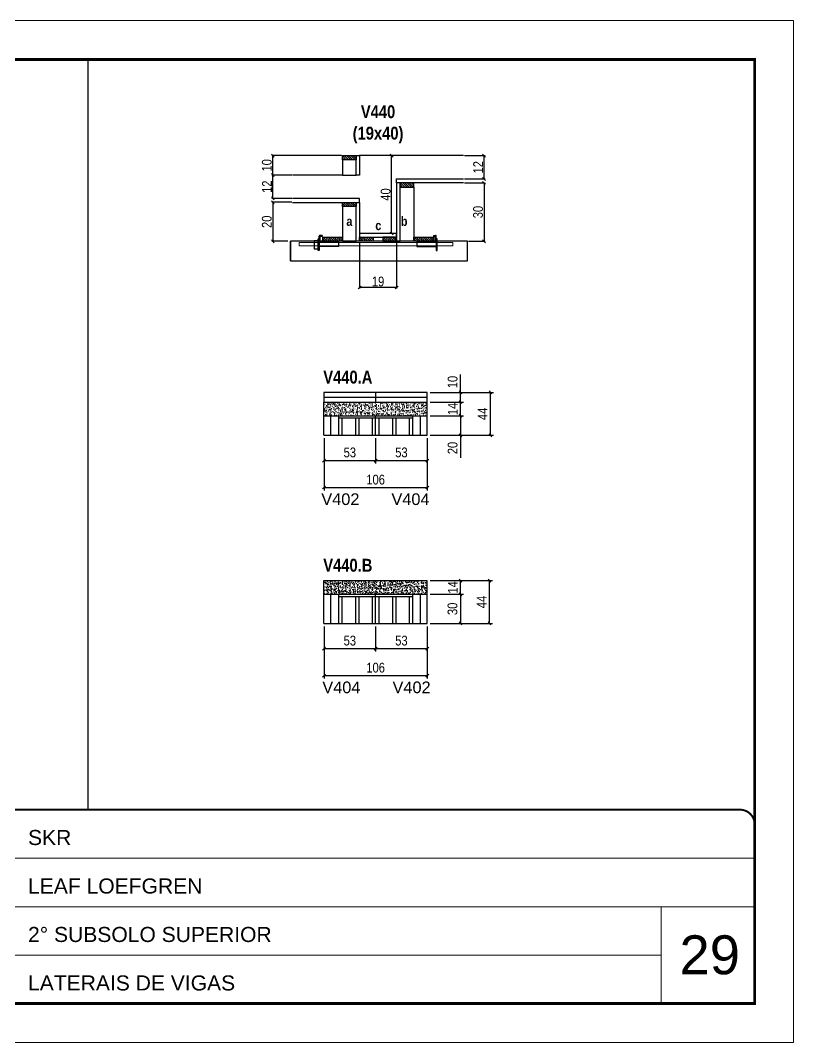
# Model space of a CAD drawing. Extents: x 3309 to 9590, y -2522 to 15424.
# Drawn here: x 4000 to 4794, y 5518 to 6568 of the extents above; entities that cross this region are included whole.
import ezdxf

# ---------------------------------------------------------------- set-up
doc = ezdxf.new("R2010")
doc.units = 0
doc.linetypes.add('CONTINUO', pattern=[0])
doc.linetypes.add('DASHED', pattern=[0.75, 0.5, -0.25])
for name, color, linetype in [('5', 5, 'Continuous'), ('barrote', 251, 'Continuous'), ('COTA', 241, 'Continuous'), ('detalhes', 4, 'Continuous'), ('NOMENCLATURA', 7, 'Continuous'), ('Painéis', 200, 'Continuous'), ('presilha', 1, 'Continuous'), ('SARR_2.2x10', 60, 'Continuous'), ('SARR_2.2x7', 40, 'Continuous'), ('SARR_3.5x7', 81, 'Continuous')]:
    doc.layers.add(name, color=color, linetype=linetype)
for name, color, linetype, lineweight in [('CARIMBO', 255, 'Continuous', 9), ('CONCRETO', 251, 'Continuous', 25), ('Folhas', 255, 'Continuous', 9), ('SARRAFO DE PRESSAO', 251, 'DASHED', 9), ('SCO-___-LAJ', 2, 'Continuous', 0)]:
    doc.layers.add(name, color=color, linetype=linetype, lineweight=lineweight)
doc.styles.add('ARIAL', font='arial.ttf')
doc.styles.add('COTA TECNICA', font='techl___.ttf', dxfattribs={"height": 10})
doc.styles.add('COTA TECNICA 2X', font='techl___.ttf', dxfattribs={"height": 10})
doc.styles.get("Standard").update_dxf_attribs({"font": 'arial.ttf'})
doc.styles.add('TECNICA', font='techb___.ttf', dxfattribs={"height": 10})
doc.dimstyles.new('PAINEL', dxfattribs={"dimtxt": 10, "dimasz": 3, "dimexe": 3, "dimexo": 3, "dimgap": 3, "dimtad": 1, "dimdec": 1, "dimzin": 12, "dimdsep": 46, "dimtxsty": 'COTA TECNICA', "dimblk1": 'OBLIQUE', "dimblk2": 'OBLIQUE', "dimsah": 1, "dimcen": 0.9, "dimclrd": 4, "dimclre": 4, "dimclrt": 240, "dimadec": 1, "dimazin": 3, "dimtfac": 1, "dimtdec": 1, "dimtmove": 0, "dimatfit": 3, "dimfxl": 1, "dimtolj": 1, "dimtzin": 12, "dimarcsym": 0})
doc.dimstyles.new('SECAO', dxfattribs={"dimscale": 0.333333, "dimtxt": 5, "dimasz": 9, "dimexe": 3, "dimexo": 3, "dimgap": 3, "dimtad": 1, "dimdec": 1, "dimlfac": 0.5, "dimzin": 12, "dimdsep": 46, "dimtxsty": 'COTA TECNICA 2X', "dimblk1": 'OBLIQUE', "dimblk2": 'OBLIQUE', "dimsah": 1, "dimcen": 0.9, "dimclrd": 4, "dimclre": 4, "dimclrt": 240, "dimadec": 1, "dimazin": 3, "dimtfac": 1, "dimtdec": 1, "dimtmove": 0, "dimatfit": 3, "dimfxl": 1, "dimtolj": 1, "dimtzin": 12, "dimarcsym": 0})
pattern_1 = [(135, (37584.1139, -117171.2048), (-1.122532015, -1.122532015), [])]

# ---------------------------------------------------------------- blocks, each defined once
blk = doc.blocks.new('9999999999')
at = {"color": 30, "linetype": 'CONTINUO'}
for p, q in [((98564.6, 34379.6), (99584, 34379.6)), ((98564.6, 34329.8), (99488, 34329.8)), ((99584, 34329.8), (99488, 34329.8)), ((99488, 34329.8), (99488, 34230.2)), ((98564.6, 34280), (99488, 34280))]:
    blk.add_line(p, q, dxfattribs=at)
at = {"color": 30, "linetype": 'CONTINUO', "const_width": 2}
blk.add_lwpolyline([(99584, 34230.2), (99584, 34414.4, 0.414214), (99569, 34429.4), (98229, 34429.4, 0.414214), (98214, 34414.4), (98214, 34245.2, 0.414214), (98229, 34230.2), (99584, 34230.2)], format="xyb", dxfattribs=at)
at = {"layer": 'Folhas'}
blk.add_lwpolyline([(98139, 34190.2), (99624, 34190.2), (99624, 35240.2), (98139, 35240.2)], close=True, dxfattribs=at)
at = {"layer": 'Folhas', "color": 30, "const_width": 3}
blk.add_lwpolyline([(98214, 34230.2), (99584, 34230.2), (99584, 35200.2), (98214, 35200.2)], close=True, dxfattribs=at)
at = {"color": 7, "linetype": 'Continuous', "ltscale": 5, "style": 'ARIAL'}
for s, height, p in [('SKR', 15.48, (98837.7, 34393.1)), ('LEAF LOEFGREN', 15.483, (98837.7, 34343.3)), ('2° SUBSOLO SUPERIOR', 15.483, (98837.7, 34293.5)), ('LATERAIS DE VIGAS', 15.483, (98837.7, 34243.7))]:
    blk.add_text(s, height=height, dxfattribs=at).set_placement(p)
blk = doc.blocks.new('_Oblique')
at = {"color": 0, "linetype": 'ByBlock', "lineweight": -2}
blk.add_line((-0.5, -0.5), (0.5, 0.5), dxfattribs=at)
blk = doc.blocks.new('*D1769')
at = {"layer": 'COTA', "color": 4, "lineweight": -2, "transparency": 16777216}
for p, q in [((4348.6, 6340), (4348.6, 6292.5)), ((4386.6, 6340), (4386.6, 6292.5)), ((4386.6, 6293.5), (4348.6, 6293.5))]:
    blk.add_line(p, q, dxfattribs=at)
at = {"layer": 'Defpoints', "color": 0, "transparency": 16777216}
for p in [(4348.6, 6341), (4386.6, 6341), (4348.6, 6293.5)]:
    blk.add_point(p, dxfattribs=at)
at = {"layer": 'COTA', "color": 4, "lineweight": -2, "transparency": 16777216, "xscale": 3, "yscale": 3, "zscale": 3, "rotation": 180}
blk.add_blockref('_Oblique', (4348.6, 6293.5), dxfattribs=at)
at = {"layer": 'COTA', "color": 4, "lineweight": -2, "transparency": 16777216, "xscale": 3, "yscale": 3, "zscale": 3}
blk.add_blockref('_Oblique', (4386.6, 6293.5), dxfattribs=at)
at = {"layer": 'COTA', "color": 240, "transparency": 16777216, "insert": (4367.6, 6299.6), "char_height": 10, "attachment_point": 5, "style": 'COTA TECNICA 2X'}
blk.add_mtext('\\A1;19', dxfattribs=at)
blk = doc.blocks.new('PRESILHA METÁLICA 1')
at = {"layer": 'presilha'}
for p, q in [((7.5, 10.6), (7.5, 19.9)), ((12, 21), (8.6, 21)), ((9, 11.6), (9, 18.9)), ((12, 19.5), (9.6, 19.5)), ((12, 21), (12, 19.5)), ((0, 13), (6, 13)), ((0, 13), (0, 0)), ((6, 0), (0, 0)), ((6, 15.5), (7.5, 15.5)), ((6, -2.5), (6, 15.5)), ((6, 13), (6, 0)), ((7.5, 15.5), (7.5, -2.5)), ((37.5, 4.1), (7.5, 4.1)), ((37.5, 11), (9.6, 11)), ((37.5, 11), (37.5, 4.1)), ((7.5, -2.5), (6, -2.5))]:
    blk.add_line(p, q, dxfattribs=at)
for centre, radius, start, end in [((8.6, 19.9), 1.14, 90, 180), ((9.6, 18.9), 0.57, 90, 180), ((9.6, 11.6), 0.57, 180, 270)]:
    blk.add_arc(centre, radius, start, end, dxfattribs=at)
blk = doc.blocks.new('PRESILHA METÁLICA 2')
at = {"layer": 'presilha'}
for p, q in [((-5.2, 23.5), (-5.2, 22)), ((-5.2, 23.5), (-1.9, 23.5)), ((-5.2, 22), (-2.8, 22)), ((-2.2, 14.1), (-2.2, 21.4)), ((0.8, 18), (-0.8, 18)), ((-0.8, 18), (-0.8, 0)), ((-0.8, 14.6), (-0.8, 22.4)), ((0.8, 0), (0.8, 18)), ((-30.8, 13.5), (-30.8, 6.6)), ((-30.8, 13.5), (-2.8, 13.5)), ((-30.8, 6.6), (-0.8, 6.6)), ((-0.8, 0), (0.8, 0))]:
    blk.add_line(p, q, dxfattribs=at)
for centre, radius, start, end in [((-2.8, 21.4), 0.57, 0, 90), ((-1.9, 22.4), 1.14, 0, 90), ((-2.8, 14.1), 0.57, 270, 0)]:
    blk.add_arc(centre, radius, start, end, dxfattribs=at)
blk = doc.blocks.new('*D1770')
at = {"layer": 'COTA', "color": 4, "lineweight": -2, "transparency": 16777216}
for p, q in [((4278.9, 6381), (4258.5, 6381)), ((4259.5, 6381), (4259.5, 6341)), ((4274.8, 6341), (4258.5, 6341))]:
    blk.add_line(p, q, dxfattribs=at)
at = {"layer": 'Defpoints', "color": 0, "transparency": 16777216}
for p in [(4279.9, 6381), (4259.5, 6341), (4275.8, 6341)]:
    blk.add_point(p, dxfattribs=at)
at = {"layer": 'COTA', "color": 4, "lineweight": -2, "transparency": 16777216, "xscale": 3, "yscale": 3, "zscale": 3}
for p, rotation in [((4259.5, 6381), 90), ((4259.5, 6341), 270)]:
    blk.add_blockref('_Oblique', p, dxfattribs=dict(at, rotation=rotation))
at = {"layer": 'COTA', "color": 240, "transparency": 16777216, "insert": (4253.4, 6361), "char_height": 10, "attachment_point": 5, "rotation": 90, "style": 'COTA TECNICA 2X'}
blk.add_mtext('\\A1;20', dxfattribs=at)
blk = doc.blocks.new('*D1771')
at = {"layer": 'COTA', "color": 4, "lineweight": -2, "transparency": 16777216}
for p, q in [((4456.3, 6401), (4477.5, 6401)), ((4476.5, 6401), (4476.5, 6341)), ((4460.4, 6341), (4477.5, 6341))]:
    blk.add_line(p, q, dxfattribs=at)
at = {"layer": 'Defpoints', "color": 0, "transparency": 16777216}
for p in [(4455.3, 6401), (4459.4, 6341), (4476.5, 6341)]:
    blk.add_point(p, dxfattribs=at)
at = {"layer": 'COTA', "color": 4, "lineweight": -2, "transparency": 16777216, "xscale": 3, "yscale": 3, "zscale": 3}
for p, rotation in [((4476.5, 6401), 90), ((4476.5, 6341), 270)]:
    blk.add_blockref('_Oblique', p, dxfattribs=dict(at, rotation=rotation))
at = {"layer": 'COTA', "color": 240, "transparency": 16777216, "insert": (4470.3, 6371), "char_height": 10, "attachment_point": 5, "rotation": 90, "style": 'COTA TECNICA 2X'}
blk.add_mtext('\\A1;30', dxfattribs=at)
blk = doc.blocks.new('*D1772')
at = {"layer": 'COTA', "color": 4, "lineweight": -2, "transparency": 16777216}
for p, q in [((4385.6, 6429), (4380.5, 6429)), ((4381.5, 6349), (4381.5, 6429)), ((4385.6, 6349), (4380.5, 6349))]:
    blk.add_line(p, q, dxfattribs=at)
at = {"layer": 'Defpoints', "color": 0, "transparency": 16777216}
for p in [(4381.5, 6429), (4386.6, 6429), (4386.6, 6349)]:
    blk.add_point(p, dxfattribs=at)
at = {"layer": 'COTA', "color": 4, "lineweight": -2, "transparency": 16777216, "xscale": 3, "yscale": 3, "zscale": 3}
for p, rotation in [((4381.5, 6429), 90), ((4381.5, 6349), 270)]:
    blk.add_blockref('_Oblique', p, dxfattribs=dict(at, rotation=rotation))
at = {"layer": 'COTA', "color": 240, "transparency": 16777216, "insert": (4375.4, 6389), "char_height": 10, "attachment_point": 5, "rotation": 90, "style": 'COTA TECNICA 2X'}
blk.add_mtext('\\A1;40', dxfattribs=at)
blk = doc.blocks.new('*D1773')
at = {"layer": 'COTA', "color": 4, "lineweight": -2, "transparency": 16777216}
for p, q in [((4456.3, 6429), (4477.5, 6429)), ((4476.5, 6405), (4476.5, 6429)), ((4456.3, 6405), (4477.5, 6405))]:
    blk.add_line(p, q, dxfattribs=at)
at = {"layer": 'Defpoints', "color": 0, "transparency": 16777216}
for p in [(4455.3, 6429), (4476.5, 6429), (4455.3, 6405)]:
    blk.add_point(p, dxfattribs=at)
at = {"layer": 'COTA', "color": 4, "lineweight": -2, "transparency": 16777216, "xscale": 3, "yscale": 3, "zscale": 3}
for p, rotation in [((4476.5, 6429), 90), ((4476.5, 6405), 270)]:
    blk.add_blockref('_Oblique', p, dxfattribs=dict(at, rotation=rotation))
at = {"layer": 'COTA', "color": 240, "transparency": 16777216, "insert": (4470.4, 6417), "char_height": 10, "attachment_point": 5, "rotation": 90, "style": 'COTA TECNICA 2X'}
blk.add_mtext('\\A1;12', dxfattribs=at)
blk = doc.blocks.new('*D1775')
at = {"layer": 'COTA', "color": 4, "lineweight": -2, "transparency": 16777216}
for p, q in [((4278.9, 6409), (4258.5, 6409)), ((4259.5, 6385), (4259.5, 6409)), ((4278.9, 6385), (4258.5, 6385))]:
    blk.add_line(p, q, dxfattribs=at)
at = {"layer": 'Defpoints', "color": 0, "transparency": 16777216}
for p in [(4259.5, 6409), (4279.9, 6409), (4279.9, 6385)]:
    blk.add_point(p, dxfattribs=at)
at = {"layer": 'COTA', "color": 4, "lineweight": -2, "transparency": 16777216, "xscale": 3, "yscale": 3, "zscale": 3}
for p, rotation in [((4259.5, 6409), 90), ((4259.5, 6385), 270)]:
    blk.add_blockref('_Oblique', p, dxfattribs=dict(at, rotation=rotation))
at = {"layer": 'COTA', "color": 240, "transparency": 16777216, "insert": (4253.5, 6397), "char_height": 10, "attachment_point": 5, "rotation": 90, "style": 'COTA TECNICA 2X'}
blk.add_mtext('\\A1;12', dxfattribs=at)
blk = doc.blocks.new('*D1774')
at = {"layer": 'COTA', "color": 4, "lineweight": -2, "transparency": 16777216}
for p, q in [((4330, 6429), (4258.5, 6429)), ((4259.5, 6409), (4259.5, 6429)), ((4278.9, 6409), (4258.5, 6409))]:
    blk.add_line(p, q, dxfattribs=at)
at = {"layer": 'Defpoints', "color": 0, "transparency": 16777216}
for p in [(4259.5, 6429), (4331, 6429), (4279.9, 6409)]:
    blk.add_point(p, dxfattribs=at)
at = {"layer": 'COTA', "color": 4, "lineweight": -2, "transparency": 16777216, "xscale": 3, "yscale": 3, "zscale": 3}
for p, rotation in [((4259.5, 6429), 90), ((4259.5, 6409), 270)]:
    blk.add_blockref('_Oblique', p, dxfattribs=dict(at, rotation=rotation))
at = {"layer": 'COTA', "color": 240, "transparency": 16777216, "insert": (4253.4, 6419), "char_height": 10, "attachment_point": 5, "rotation": 90, "style": 'COTA TECNICA 2X'}
blk.add_mtext('\\A1;10', dxfattribs=at)
blk = doc.blocks.new('*D1776')
at = {"layer": 'COTA', "color": 4, "linetype": 'ByBlock', "lineweight": -2, "transparency": 16777216}
for p, q in [((4312.1, 6138.7), (4312.1, 6112.7)), ((4365.1, 6138.7), (4365.1, 6112.7)), ((4312.1, 6115.7), (4365.1, 6115.7))]:
    blk.add_line(p, q, dxfattribs=at)
at = {"layer": 'Defpoints', "color": 0, "linetype": 'ByBlock', "transparency": 16777216}
for p in [(4312.1, 6141.7), (4365.1, 6141.7), (4365.1, 6115.7)]:
    blk.add_point(p, dxfattribs=at)
at = {"layer": 'COTA', "color": 4, "linetype": 'ByBlock', "lineweight": -2, "transparency": 16777216, "xscale": 3, "yscale": 3, "zscale": 3, "rotation": 180}
blk.add_blockref('_Oblique', (4312.1, 6115.7), dxfattribs=at)
at = {"layer": 'COTA', "color": 4, "linetype": 'ByBlock', "lineweight": -2, "transparency": 16777216, "xscale": 3, "yscale": 3, "zscale": 3}
blk.add_blockref('_Oblique', (4365.1, 6115.7), dxfattribs=at)
at = {"layer": 'COTA', "color": 240, "linetype": 'ByBlock', "transparency": 16777216, "insert": (4338.6, 6124), "char_height": 10, "attachment_point": 5, "style": 'COTA TECNICA'}
blk.add_mtext('\\A1;53', dxfattribs=at)
blk = doc.blocks.new('*D1777')
at = {"layer": 'COTA', "color": 4, "linetype": 'ByBlock', "lineweight": -2, "transparency": 16777216}
for p, q in [((4365.1, 6138.7), (4365.1, 6112.7)), ((4418.1, 6138.7), (4418.1, 6112.7)), ((4365.1, 6115.7), (4418.1, 6115.7))]:
    blk.add_line(p, q, dxfattribs=at)
at = {"layer": 'Defpoints', "color": 0, "linetype": 'ByBlock', "transparency": 16777216}
for p in [(4365.1, 6141.7), (4418.1, 6141.7), (4418.1, 6115.7)]:
    blk.add_point(p, dxfattribs=at)
at = {"layer": 'COTA', "color": 4, "linetype": 'ByBlock', "lineweight": -2, "transparency": 16777216, "xscale": 3, "yscale": 3, "zscale": 3, "rotation": 180}
blk.add_blockref('_Oblique', (4365.1, 6115.7), dxfattribs=at)
at = {"layer": 'COTA', "color": 4, "linetype": 'ByBlock', "lineweight": -2, "transparency": 16777216, "xscale": 3, "yscale": 3, "zscale": 3}
blk.add_blockref('_Oblique', (4418.1, 6115.7), dxfattribs=at)
at = {"layer": 'COTA', "color": 240, "linetype": 'ByBlock', "transparency": 16777216, "insert": (4391.6, 6124), "char_height": 10, "attachment_point": 5, "style": 'COTA TECNICA'}
blk.add_mtext('\\A1;53', dxfattribs=at)
blk = doc.blocks.new('*D1778')
at = {"layer": 'COTA', "color": 4, "linetype": 'ByBlock', "lineweight": -2, "transparency": 16777216}
for p, q in [((4312.1, 6138.7), (4312.1, 6085)), ((4418.1, 6138.7), (4418.1, 6085)), ((4312.1, 6088), (4418.1, 6088))]:
    blk.add_line(p, q, dxfattribs=at)
at = {"layer": 'Defpoints', "color": 0, "linetype": 'ByBlock', "transparency": 16777216}
for p in [(4312.1, 6141.7), (4418.1, 6141.7), (4418.1, 6088)]:
    blk.add_point(p, dxfattribs=at)
at = {"layer": 'COTA', "color": 4, "linetype": 'ByBlock', "lineweight": -2, "transparency": 16777216, "xscale": 3, "yscale": 3, "zscale": 3, "rotation": 180}
blk.add_blockref('_Oblique', (4312.1, 6088), dxfattribs=at)
at = {"layer": 'COTA', "color": 4, "linetype": 'ByBlock', "lineweight": -2, "transparency": 16777216, "xscale": 3, "yscale": 3, "zscale": 3}
blk.add_blockref('_Oblique', (4418.1, 6088), dxfattribs=at)
at = {"layer": 'COTA', "color": 240, "linetype": 'ByBlock', "transparency": 16777216, "insert": (4365.1, 6096.1), "char_height": 10, "attachment_point": 5, "style": 'COTA TECNICA'}
blk.add_mtext('\\A1;106', dxfattribs=at)
blk = doc.blocks.new('*D1779')
at = {"layer": 'COTA', "color": 4, "lineweight": -2, "transparency": 16777216}
for p, q in [((4421.1, 6161.7), (4455.3, 6161.7)), ((4452.3, 6161.7), (4452.3, 6141.7)), ((4421.1, 6141.7), (4455.3, 6141.7)), ((4452.3, 6141.7), (4452.3, 6118.5))]:
    blk.add_line(p, q, dxfattribs=at)
at = {"layer": 'Defpoints', "color": 0, "transparency": 16777216}
for p in [(4418.1, 6161.7), (4418.1, 6141.7), (4452.3, 6141.7)]:
    blk.add_point(p, dxfattribs=at)
at = {"layer": 'COTA', "color": 4, "lineweight": -2, "transparency": 16777216, "xscale": 3, "yscale": 3, "zscale": 3}
for p, rotation in [((4452.3, 6161.7), 90), ((4452.3, 6141.7), 270)]:
    blk.add_blockref('_Oblique', p, dxfattribs=dict(at, rotation=rotation))
at = {"layer": 'COTA', "color": 240, "transparency": 16777216, "insert": (4444.2, 6128.6), "char_height": 10, "attachment_point": 5, "rotation": 90, "style": 'COTA TECNICA'}
blk.add_mtext('\\A1;20', dxfattribs=at)
blk = doc.blocks.new('*D1780')
at = {"layer": 'COTA', "color": 4, "lineweight": -2, "transparency": 16777216}
for p, q in [((4421.1, 6175.7), (4455.3, 6175.7)), ((4452.3, 6161.7), (4452.3, 6175.7)), ((4421.1, 6161.7), (4455.3, 6161.7))]:
    blk.add_line(p, q, dxfattribs=at)
at = {"layer": 'Defpoints', "color": 0, "transparency": 16777216}
for p in [(4418.1, 6175.7), (4452.3, 6175.7), (4418.1, 6161.7)]:
    blk.add_point(p, dxfattribs=at)
at = {"layer": 'COTA', "color": 4, "lineweight": -2, "transparency": 16777216, "xscale": 3, "yscale": 3, "zscale": 3}
for p, rotation in [((4452.3, 6175.7), 90), ((4452.3, 6161.7), 270)]:
    blk.add_blockref('_Oblique', p, dxfattribs=dict(at, rotation=rotation))
at = {"layer": 'COTA', "color": 240, "transparency": 16777216, "insert": (4444.3, 6168.7), "char_height": 10, "attachment_point": 5, "rotation": 90, "style": 'COTA TECNICA'}
blk.add_mtext('\\A1;14', dxfattribs=at)
blk = doc.blocks.new('*D1781')
at = {"layer": 'COTA', "color": 4, "lineweight": -2, "transparency": 16777216}
for p, q in [((4452.3, 6185.7), (4452.3, 6204.1)), ((4421.1, 6185.7), (4455.3, 6185.7)), ((4452.3, 6175.7), (4452.3, 6185.7)), ((4421.1, 6175.7), (4455.3, 6175.7))]:
    blk.add_line(p, q, dxfattribs=at)
at = {"layer": 'Defpoints', "color": 0, "transparency": 16777216}
for p in [(4418.1, 6185.7), (4452.3, 6185.7), (4418.1, 6175.7)]:
    blk.add_point(p, dxfattribs=at)
at = {"layer": 'COTA', "color": 4, "lineweight": -2, "transparency": 16777216, "xscale": 3, "yscale": 3, "zscale": 3}
for p, rotation in [((4452.3, 6185.7), 90), ((4452.3, 6175.7), 270)]:
    blk.add_blockref('_Oblique', p, dxfattribs=dict(at, rotation=rotation))
at = {"layer": 'COTA', "color": 240, "transparency": 16777216, "insert": (4444.2, 6196.4), "char_height": 10, "attachment_point": 5, "rotation": 90, "style": 'COTA TECNICA'}
blk.add_mtext('\\A1;10', dxfattribs=at)
blk = doc.blocks.new('*D1782')
at = {"layer": 'COTA', "color": 4, "lineweight": -2, "transparency": 16777216}
for p, q in [((4421.1, 6185.7), (4486.1, 6185.7)), ((4483.1, 6141.7), (4483.1, 6185.7)), ((4421.1, 6141.7), (4486.1, 6141.7))]:
    blk.add_line(p, q, dxfattribs=at)
at = {"layer": 'Defpoints', "color": 0, "transparency": 16777216}
for p in [(4418.1, 6185.7), (4483.1, 6185.7), (4418.1, 6141.7)]:
    blk.add_point(p, dxfattribs=at)
at = {"layer": 'COTA', "color": 4, "lineweight": -2, "transparency": 16777216, "xscale": 3, "yscale": 3, "zscale": 3}
for p, rotation in [((4483.1, 6185.7), 90), ((4483.1, 6141.7), 270)]:
    blk.add_blockref('_Oblique', p, dxfattribs=dict(at, rotation=rotation))
at = {"layer": 'COTA', "color": 240, "transparency": 16777216, "insert": (4475, 6163.7), "char_height": 10, "attachment_point": 5, "rotation": 90, "style": 'COTA TECNICA'}
blk.add_mtext('\\A1;44', dxfattribs=at)
blk = doc.blocks.new('*D1783')
at = {"layer": 'COTA', "color": 4, "linetype": 'ByBlock', "lineweight": -2, "transparency": 16777216}
for p, q in [((4312.1, 5945.4), (4312.1, 5919.5)), ((4365.1, 5945.4), (4365.1, 5919.5)), ((4312.1, 5922.5), (4365.1, 5922.5))]:
    blk.add_line(p, q, dxfattribs=at)
at = {"layer": 'Defpoints', "color": 0, "linetype": 'ByBlock', "transparency": 16777216}
for p in [(4312.1, 5948.4), (4365.1, 5948.4), (4365.1, 5922.5)]:
    blk.add_point(p, dxfattribs=at)
at = {"layer": 'COTA', "color": 4, "linetype": 'ByBlock', "lineweight": -2, "transparency": 16777216, "xscale": 3, "yscale": 3, "zscale": 3, "rotation": 180}
blk.add_blockref('_Oblique', (4312.1, 5922.5), dxfattribs=at)
at = {"layer": 'COTA', "color": 4, "linetype": 'ByBlock', "lineweight": -2, "transparency": 16777216, "xscale": 3, "yscale": 3, "zscale": 3}
blk.add_blockref('_Oblique', (4365.1, 5922.5), dxfattribs=at)
at = {"layer": 'COTA', "color": 240, "linetype": 'ByBlock', "transparency": 16777216, "insert": (4338.6, 5930.7), "char_height": 10, "attachment_point": 5, "style": 'COTA TECNICA'}
blk.add_mtext('\\A1;53', dxfattribs=at)
blk = doc.blocks.new('*D1784')
at = {"layer": 'COTA', "color": 4, "linetype": 'ByBlock', "lineweight": -2, "transparency": 16777216}
for p, q in [((4365.1, 5945.4), (4365.1, 5919.5)), ((4418.1, 5945.4), (4418.1, 5919.5)), ((4365.1, 5922.5), (4418.1, 5922.5))]:
    blk.add_line(p, q, dxfattribs=at)
at = {"layer": 'Defpoints', "color": 0, "linetype": 'ByBlock', "transparency": 16777216}
for p in [(4365.1, 5948.4), (4418.1, 5948.4), (4418.1, 5922.5)]:
    blk.add_point(p, dxfattribs=at)
at = {"layer": 'COTA', "color": 4, "linetype": 'ByBlock', "lineweight": -2, "transparency": 16777216, "xscale": 3, "yscale": 3, "zscale": 3, "rotation": 180}
blk.add_blockref('_Oblique', (4365.1, 5922.5), dxfattribs=at)
at = {"layer": 'COTA', "color": 4, "linetype": 'ByBlock', "lineweight": -2, "transparency": 16777216, "xscale": 3, "yscale": 3, "zscale": 3}
blk.add_blockref('_Oblique', (4418.1, 5922.5), dxfattribs=at)
at = {"layer": 'COTA', "color": 240, "linetype": 'ByBlock', "transparency": 16777216, "insert": (4391.6, 5930.7), "char_height": 10, "attachment_point": 5, "style": 'COTA TECNICA'}
blk.add_mtext('\\A1;53', dxfattribs=at)
blk = doc.blocks.new('*D1787')
at = {"layer": 'COTA', "color": 4, "linetype": 'ByBlock', "lineweight": -2, "transparency": 16777216}
for p, q in [((4312.1, 5945.4), (4312.1, 5891.8)), ((4418.1, 5945.4), (4418.1, 5891.8)), ((4312.1, 5894.8), (4418.1, 5894.8))]:
    blk.add_line(p, q, dxfattribs=at)
at = {"layer": 'Defpoints', "color": 0, "linetype": 'ByBlock', "transparency": 16777216}
for p in [(4312.1, 5948.4), (4418.1, 5948.4), (4418.1, 5894.8)]:
    blk.add_point(p, dxfattribs=at)
at = {"layer": 'COTA', "color": 4, "linetype": 'ByBlock', "lineweight": -2, "transparency": 16777216, "xscale": 3, "yscale": 3, "zscale": 3, "rotation": 180}
blk.add_blockref('_Oblique', (4312.1, 5894.8), dxfattribs=at)
at = {"layer": 'COTA', "color": 4, "linetype": 'ByBlock', "lineweight": -2, "transparency": 16777216, "xscale": 3, "yscale": 3, "zscale": 3}
blk.add_blockref('_Oblique', (4418.1, 5894.8), dxfattribs=at)
at = {"layer": 'COTA', "color": 240, "linetype": 'ByBlock', "transparency": 16777216, "insert": (4365.1, 5902.9), "char_height": 10, "attachment_point": 5, "style": 'COTA TECNICA'}
blk.add_mtext('\\A1;106', dxfattribs=at)
blk = doc.blocks.new('*D1785')
at = {"layer": 'COTA', "color": 4, "lineweight": -2, "transparency": 16777216}
for p, q in [((4421.1, 5978.4), (4455.3, 5978.4)), ((4452.3, 5978.4), (4452.3, 5948.4)), ((4421.1, 5948.4), (4455.3, 5948.4))]:
    blk.add_line(p, q, dxfattribs=at)
at = {"layer": 'Defpoints', "color": 0, "transparency": 16777216}
for p in [(4418.1, 5978.4), (4418.1, 5948.4), (4452.3, 5948.4)]:
    blk.add_point(p, dxfattribs=at)
at = {"layer": 'COTA', "color": 4, "lineweight": -2, "transparency": 16777216, "xscale": 3, "yscale": 3, "zscale": 3}
for p, rotation in [((4452.3, 5978.4), 90), ((4452.3, 5948.4), 270)]:
    blk.add_blockref('_Oblique', p, dxfattribs=dict(at, rotation=rotation))
at = {"layer": 'COTA', "color": 240, "transparency": 16777216, "insert": (4444.1, 5963.4), "char_height": 10, "attachment_point": 5, "rotation": 90, "style": 'COTA TECNICA'}
blk.add_mtext('\\A1;30', dxfattribs=at)
blk = doc.blocks.new('*D1786')
at = {"layer": 'COTA', "color": 4, "lineweight": -2, "transparency": 16777216}
for p, q in [((4421.1, 5992.4), (4455.3, 5992.4)), ((4452.3, 5978.4), (4452.3, 5992.4)), ((4421.1, 5978.4), (4455.3, 5978.4))]:
    blk.add_line(p, q, dxfattribs=at)
at = {"layer": 'Defpoints', "color": 0, "transparency": 16777216}
for p in [(4418.1, 5992.4), (4452.3, 5992.4), (4418.1, 5978.4)]:
    blk.add_point(p, dxfattribs=at)
at = {"layer": 'COTA', "color": 4, "lineweight": -2, "transparency": 16777216, "xscale": 3, "yscale": 3, "zscale": 3}
for p, rotation in [((4452.3, 5992.4), 90), ((4452.3, 5978.4), 270)]:
    blk.add_blockref('_Oblique', p, dxfattribs=dict(at, rotation=rotation))
at = {"layer": 'COTA', "color": 240, "transparency": 16777216, "insert": (4444.3, 5985.4), "char_height": 10, "attachment_point": 5, "rotation": 90, "style": 'COTA TECNICA'}
blk.add_mtext('\\A1;14', dxfattribs=at)
blk = doc.blocks.new('*D1788')
at = {"layer": 'COTA', "color": 4, "lineweight": -2, "transparency": 16777216}
for p, q in [((4421.1, 5992.4), (4485.1, 5992.4)), ((4482.1, 5948.4), (4482.1, 5992.4)), ((4421.1, 5948.4), (4485.1, 5948.4))]:
    blk.add_line(p, q, dxfattribs=at)
at = {"layer": 'Defpoints', "color": 0, "transparency": 16777216}
for p in [(4418.1, 5992.4), (4482.1, 5992.4), (4418.1, 5948.4)]:
    blk.add_point(p, dxfattribs=at)
at = {"layer": 'COTA', "color": 4, "lineweight": -2, "transparency": 16777216, "xscale": 3, "yscale": 3, "zscale": 3}
for p, rotation in [((4482.1, 5992.4), 90), ((4482.1, 5948.4), 270)]:
    blk.add_blockref('_Oblique', p, dxfattribs=dict(at, rotation=rotation))
at = {"layer": 'COTA', "color": 240, "transparency": 16777216, "insert": (4474, 5970.4), "char_height": 10, "attachment_point": 5, "rotation": 90, "style": 'COTA TECNICA'}
blk.add_mtext('\\A1;44', dxfattribs=at)

msp = doc.modelspace()

# ---------------------------------------------------------------- hatches: boundary and pattern name
at = {"layer": 'COTA'}
h = msp.add_hatch(dxfattribs=at)
h.set_pattern_fill('AR-CONC', color=256, scale=0.03)
h.set_pattern_definition([(50, (51.4734, 0), (5.46554, -0.4781726), [0.5715, -6.2865]), (355, (51.4734, 0), (-1.0573026, 5.7317054), [0.4572, -5.0292175]), (100.451445, (51.929, -0.04), (4.4082374, 5.2535326), [0.4857003, -5.3427073]), (46.1842, (51.4734, 1.524), (8.132371, -1.26127), [0.85725, -9.42975]), (96.63556, (52.151, 1.419), (7.122124, 7.422784), [0.728551, -8.014068]), (351.18415, (51.4734, 1.524), (7.122124, 7.422784), [0.685799, -7.543792]), (21, (52.2354, 1.143), (4.5484317, -3.067956), [0.5715, -6.2865]), (326, (52.2354, 1.143), (1.854061, 5.525639), [0.4572, -5.0292]), (71.451445, (52.6145, 0.8873), (6.4024926, 2.457683), [0.4857003, -5.342698]), (37.5, (51.4734, 0), (0.0926581, 2.53665117), [0, -4.96824, 0, -5.1054, 0, -5.04825]), (7.5, (51.4734, 0), (2.0045899, 3.0054172), [0, -2.91084, 0, -4.85394, 0, -1.92405]), (327.5, (49.7742, 0), (4.06771786, -0.1718623), [0, -1.905, 0, -5.9436, 0, -7.8867]), (317.5, (49.0122, 0), (4.4438754, 0.7627947), [0, -2.4765, 0, -3.94716, 0, -5.6007])])
h.paths.add_polyline_path([(4418.05, 6161.66), (4418.05, 6175.66), (4312.05, 6175.66), (4312.05, 6161.66)])
h = msp.add_hatch(dxfattribs=at)
h.set_pattern_fill('AR-CONC', color=256, scale=0.03)
h.paths.add_polyline_path([(4418.05, 5992.38), (4312.05, 5992.38), (4312.05, 5978.38), (4418.05, 5978.38)])
at = {"layer": 'SARR_2.2x10'}
h = msp.add_hatch(dxfattribs=at)
h.set_pattern_fill('ANSI31', color=256, scale=0.5, angle=90)
h.set_pattern_definition([(135, (37504.5139, -117171.2048), (-1.122532015, -1.122532015), [])])
h.paths.add_polyline_path([(4310.98, 6345.36), (4310.98, 6340.96), (4330.98, 6340.96), (4330.98, 6345.36)])
h = msp.add_hatch(dxfattribs=at)
h.set_pattern_fill('ANSI31', color=256, scale=0.5, angle=90)
h.set_pattern_definition([(135, (37597.7139, -117171.2048), (-1.122532015, -1.122532015), [])])
h.paths.add_polyline_path([(4404.18, 6345.36), (4404.18, 6340.96), (4424.18, 6340.96), (4424.18, 6345.36)])
at = {"layer": 'SARR_2.2x7'}
h = msp.add_hatch(dxfattribs=at)
h.set_pattern_fill('ANSI31', color=256, scale=0.5, angle=90)
h.set_pattern_definition([(135, (37445.1752, -117087.6048), (-1.122532015, -1.122532015), [])])
h.paths.add_polyline_path([(4344.98, 6428.96), (4344.98, 6424.56), (4330.98, 6424.56), (4330.98, 6428.96)])
h = msp.add_hatch(dxfattribs=at)
h.set_pattern_fill('ANSI31', color=256, scale=0.5, angle=90)
h.set_pattern_definition([(135, (37498.5139, -117115.6048), (-1.122532015, -1.122532015), [])])
h.paths.add_polyline_path([(4390.18, 6400.96), (4390.18, 6396.56), (4404.18, 6396.56), (4404.18, 6400.96)])
h = msp.add_hatch(dxfattribs=at)
h.set_pattern_fill('ANSI31', color=256, scale=0.5, angle=90)
h.set_pattern_definition([(135, (37518.5139, -117135.6048), (-1.122532015, -1.122532015), [])])
h.paths.add_polyline_path([(4344.98, 6380.96), (4344.98, 6376.56), (4330.98, 6376.56), (4330.98, 6380.96)])
h = msp.add_hatch(dxfattribs=at)
h.set_pattern_fill('ANSI31', color=256, scale=0.5, angle=90)
h.set_pattern_definition(pattern_1)
h.paths.add_polyline_path([(4362.58, 6340.96), (4362.58, 6345.36), (4348.58, 6345.36), (4348.58, 6340.96)])
h = msp.add_hatch(dxfattribs=at)
h.set_pattern_fill('ANSI31', color=256, scale=0.5, angle=90)
h.set_pattern_definition(pattern_1)
h.paths.add_polyline_path([(4372.58, 6345.36), (4372.58, 6340.96), (4386.58, 6340.96), (4386.58, 6345.36)])

# ---------------------------------------------------------------- linework, layer by layer
at = {"layer": 'barrote'}
msp.add_lwpolyline([(4277.52, 6320.96), (4459.44, 6320.96), (4459.44, 6340.96), (4277.52, 6340.96)], close=True, dxfattribs=at)
at = {"layer": 'CONCRETO', "linetype": 'Continuous'}
for p, q in [((4455.27, 6428.96), (4348.58, 6428.96)), ((4330.98, 6408.96), (4279.88, 6408.96))]:
    msp.add_line(p, q, dxfattribs=at)
at = {"layer": 'COTA'}
for p, q in [((4069.37, 6527.83), (4069.37, 5757.08)), ((4312.05, 6161.66), (4312.05, 6175.66)), ((4418.05, 6161.66), (4418.05, 6175.66)), ((4312.05, 5978.38), (4312.05, 5992.38)), ((4312.05, 5992.38), (4418.05, 5992.38)), ((4418.05, 5978.38), (4418.05, 5992.38))]:
    msp.add_line(p, q, dxfattribs=at)
at = {"layer": 'detalhes', "color": 250}
msp.add_line((4277.52, 6320.96), (4277.52, 6340.96), dxfattribs=at)
at = {"layer": 'Painéis', "linetype": 'ByBlock'}
for p, q in [((4365.3, 6175.66), (4365.3, 6185.66)), ((4312.05, 6161.66), (4418.05, 6161.66)), ((4312.05, 6141.66), (4312.05, 6161.66)), ((4365.05, 6141.66), (4365.05, 6161.66)), ((4418.05, 6141.66), (4418.05, 6161.66)), ((4312.05, 6141.66), (4418.05, 6141.66)), ((4312.05, 5978.38), (4418.05, 5978.38)), ((4312.05, 5948.38), (4312.05, 5978.38)), ((4365.05, 5948.38), (4365.05, 5978.38)), ((4418.05, 5948.38), (4418.05, 5978.38)), ((4312.05, 5948.38), (4418.05, 5948.38))]:
    msp.add_line(p, q, dxfattribs=at)
at = {"layer": 'Painéis', "linetype": 'Continuous', "elevation": 0}
msp.add_lwpolyline([(4344.98, 6408.96), (4344.98, 6428.96), (4348.58, 6428.96), (4348.58, 6408.96)], close=True, dxfattribs=at)
for points in [[(4455.27, 6400.96), (4386.58, 6400.96), (4386.58, 6404.96), (4455.27, 6404.96)], [(4279.88, 6380.96), (4348.58, 6380.96), (4348.58, 6384.96), (4279.88, 6384.96)]]:
    msp.add_lwpolyline(points, dxfattribs=at)
at = {"layer": 'Painéis', "linetype": 'Continuous'}
for points in [[(4390.18, 6340.96), (4390.18, 6400.96), (4386.58, 6400.96), (4386.58, 6340.96)], [(4344.98, 6340.96), (4344.98, 6380.96), (4348.58, 6380.96), (4348.58, 6340.96)], [(4386.58, 6348.96), (4348.58, 6348.96), (4348.58, 6345.36), (4386.58, 6345.36)]]:
    msp.add_lwpolyline(points, close=True, dxfattribs=at)
at = {"layer": 'Painéis', "linetype": 'ByBlock'}
msp.add_lwpolyline([(4312.05, 6175.66), (4418.05, 6175.66), (4418.05, 6185.66), (4312.05, 6185.66)], close=True, dxfattribs=at)
at = {"layer": 'SARR_2.2x10'}
for p, q in [((4365.3, 6180.66), (4312.05, 6180.66)), ((4418.05, 6180.66), (4365.3, 6180.66))]:
    msp.add_line(p, q, dxfattribs=at)
for points in [[(4310.98, 6345.36), (4330.98, 6345.36), (4330.98, 6340.96), (4310.98, 6340.96)], [(4404.18, 6345.36), (4424.18, 6345.36), (4424.18, 6340.96), (4404.18, 6340.96)]]:
    msp.add_lwpolyline(points, close=True, dxfattribs=at)
at = {"layer": 'SARR_2.2x7', "linetype": 'Continuous'}
for p, q in [((4319.05, 6141.66), (4319.05, 6161.66)), ((4327.05, 6159.46), (4365.05, 6159.46)), ((4365.05, 6159.46), (4403.05, 6159.46)), ((4411.05, 6141.66), (4411.05, 6161.66)), ((4319.05, 5948.38), (4319.05, 5978.38)), ((4327.05, 5976.18), (4365.05, 5976.18)), ((4365.05, 5976.18), (4403.05, 5976.18)), ((4411.05, 5948.38), (4411.05, 5978.38))]:
    msp.add_line(p, q, dxfattribs=at)
at = {"layer": 'SARR_2.2x7', "elevation": 0}
for points in [[(4330.98, 6428.96), (4344.98, 6428.96), (4344.98, 6424.56), (4330.98, 6424.56)], [(4404.18, 6400.96), (4390.18, 6400.96), (4390.18, 6396.56), (4404.18, 6396.56)], [(4330.98, 6380.96), (4344.98, 6380.96), (4344.98, 6376.56), (4330.98, 6376.56)]]:
    msp.add_lwpolyline(points, close=True, dxfattribs=at)
at = {"layer": 'SARR_2.2x7'}
for points in [[(4348.58, 6345.36), (4362.58, 6345.36), (4362.58, 6340.96), (4348.58, 6340.96)], [(4386.58, 6345.36), (4372.58, 6345.36), (4372.58, 6340.96), (4386.58, 6340.96)]]:
    msp.add_lwpolyline(points, close=True, dxfattribs=at)
at = {"layer": 'SARR_3.5x7'}
for p, q in [((4327.05, 6161.66), (4327.05, 6141.66)), ((4330.55, 6159.46), (4330.55, 6141.66)), ((4344.41, 6159.46), (4344.41, 6141.66)), ((4347.91, 6159.46), (4347.91, 6141.66)), ((4361.55, 6159.46), (4361.55, 6141.66)), ((4368.55, 6159.46), (4368.55, 6141.66)), ((4382.41, 6159.46), (4382.41, 6141.66)), ((4385.91, 6159.46), (4385.91, 6141.66)), ((4399.55, 6159.46), (4399.55, 6141.66)), ((4403.05, 6161.66), (4403.05, 6141.66)), ((4327.05, 5978.38), (4327.05, 5948.38)), ((4330.55, 5976.18), (4330.55, 5948.38)), ((4344.41, 5976.18), (4344.41, 5948.38)), ((4347.91, 5976.18), (4347.91, 5948.38)), ((4361.55, 5976.18), (4361.55, 5948.38)), ((4368.55, 5976.18), (4368.55, 5948.38)), ((4382.41, 5976.18), (4382.41, 5948.38)), ((4385.91, 5976.18), (4385.91, 5948.38)), ((4399.55, 5976.18), (4399.55, 5948.38)), ((4403.05, 5978.38), (4403.05, 5948.38))]:
    msp.add_line(p, q, dxfattribs=at)
at = {"layer": 'SARR_3.5x7', "elevation": 0}
msp.add_lwpolyline([(4344.98, 6424.56), (4330.98, 6424.56), (4330.98, 6408.96), (4344.98, 6408.96)], close=True, dxfattribs=at)
at = {"layer": 'SARR_3.5x7'}
for points in [[(4390.18, 6396.56), (4404.18, 6396.56), (4404.18, 6340.96), (4390.18, 6340.96)], [(4344.98, 6376.56), (4330.98, 6376.56), (4330.98, 6340.96), (4344.98, 6340.96)]]:
    msp.add_lwpolyline(points, close=True, dxfattribs=at)
at = {"layer": 'SCO-___-LAJ', "color": 1}
msp.add_lwpolyline([(4286.52, 6339.63), (4444.36, 6339.63), (4444.36, 6336.43), (4286.52, 6336.43)], close=True, dxfattribs=at)

# ---------------------------------------------------------------- block references
at = {"layer": 'presilha', "xscale": 0.6666666666666666, "yscale": 0.6666666666666666, "zscale": 0.6666666666666666}
for name, p in [('PRESILHA METÁLICA 1', (4302.11, 6333)), ('PRESILHA METÁLICA 2', (4427.85, 6331.33))]:
    msp.add_blockref(name, p, dxfattribs=at)
at = {"layer": 'SARRAFO DE PRESSAO', "color": 6, "linetype": 'ByBlock'}
msp.add_blockref('9999999999', (-94829.61, -28672.37), dxfattribs=at)

# ---------------------------------------------------------------- texts
at = {"layer": '5', "linetype": 'Continuous'}
for s, rotation, p in [('V402', 359.99996, (4309.3, 6070.03)), ('V404', 359.99996, (4381.34, 6070.03)), ('V404', 0.00004, (4310.35, 5876.74)), ('V402', 0.00004, (4382.46, 5876.74))]:
    msp.add_text(s, height=12, rotation=rotation, dxfattribs=at).set_placement(p)
at = {"layer": 'CARIMBO', "style": 'ARIAL'}
msp.add_text('29', height=40, dxfattribs=at).set_placement((4677.23, 5587.98))
at = {"layer": 'detalhes', "style": 'TECNICA'}
for s, p in [('a', (4335.1, 6356.76)), ('b', (4391.07, 6356.75)), ('c', (4364.81, 6352.44))]:
    msp.add_text(s, height=9.6, dxfattribs=at).set_placement(p)
at = {"layer": 'NOMENCLATURA', "style": 'TECNICA'}
for s, p in [('V440.A', (4311.33, 6194.85)), ('V440.B', (4311.33, 6001.56))]:
    msp.add_text(s, height=13.2, dxfattribs=at).set_placement(p)
at = {"layer": 'NOMENCLATURA', "insert": (4367.58, 6480.66), "char_height": 13.2, "attachment_point": 2, "style": 'TECNICA'}
msp.add_mtext_dynamic_manual_height_columns('V440\\P(19x40)', width=300.2766, gutter_width=1, heights=[0], dxfattribs=at)

# ---------------------------------------------------------------- dimensions: what is measured, and where the dimension line sits
at = {"layer": 'COTA'}
for base, p1, p2, dimstyle, picture, middle in [((4259.53, 6428.96), (4279.88, 6408.96), (4330.98, 6428.96), 'SECAO', '*D1774', (4253.43, 6418.96)), ((4381.5, 6428.96), (4386.58, 6348.96), (4386.58, 6428.96), 'SECAO', '*D1772', (4375.4, 6388.96)), ((4476.49, 6428.96), (4455.27, 6404.96), (4455.27, 6428.96), 'SECAO', '*D1773', (4470.43, 6416.96)), ((4259.53, 6408.96), (4279.88, 6384.96), (4279.88, 6408.96), 'SECAO', '*D1775', (4253.47, 6396.96)), ((4476.49, 6340.96, 0), (4455.27, 6400.96), (4459.39, 6340.96, 0), 'SECAO', '*D1771', (4470.27, 6370.96, 0)), ((4259.53, 6340.96, 0), (4279.88, 6380.96), (4275.76, 6340.96, 0), 'SECAO', '*D1770', (4253.43, 6360.96, 0)), ((4452.35, 6185.66), (4418.05, 6175.66), (4418.05, 6185.66), 'PAINEL', '*D1781', (4444.25, 6196.38)), ((4483.08, 6185.66), (4418.05, 6141.66), (4418.05, 6185.66), 'PAINEL', '*D1782', (4475.01, 6163.66)), ((4452.35, 6141.66), (4418.05, 6161.66), (4418.05, 6141.66), 'PAINEL', '*D1779', (4444.25, 6128.56)), ((4482.11, 5992.38), (4418.05, 5948.38), (4418.05, 5992.38), 'PAINEL', '*D1788', (4474.04, 5970.38)), ((4452.35, 5948.38), (4418.05, 5978.38), (4418.05, 5948.38), 'PAINEL', '*D1785', (4444.13, 5963.38))]:
    dim = msp.add_linear_dim(base=base, p1=p1, p2=p2, angle=90, dimstyle=dimstyle, dxfattribs=at)
    dim.commit()
    dim.dimension.update_dxf_attribs({"geometry": picture, "text_midpoint": middle})
for base, p1, p2, angle, dimstyle, picture, middle in [((4348.58, 6293.49), (4386.58, 6340.96), (4348.58, 6340.96), 180, 'SECAO', '*D1769', (4367.58, 6293.49)), ((4452.35, 6175.66), (4418.05, 6161.66), (4418.05, 6175.66), 90, 'PAINEL', '*D1780', (4452.35, 6168.66)), ((4452.35, 5992.38), (4418.05, 5978.38), (4418.05, 5992.38), 90, 'PAINEL', '*D1786', (4452.35, 5985.38))]:
    dim = msp.add_linear_dim(base=base, p1=p1, p2=p2, angle=angle, dimstyle=dimstyle, dxfattribs=at)
    dim.commit()
    dim.dimension.update_dxf_attribs({"geometry": picture, "text_midpoint": middle, "dimtype": 160})
at = {"layer": 'COTA', "linetype": 'ByBlock'}
for base, p1, p2, picture, middle in [((4365.05, 6115.75), (4312.05, 6141.66), (4365.05, 6141.66), '*D1776', (4338.55, 6123.97)), ((4418.05, 6088.04), (4312.05, 6141.66), (4418.05, 6141.66), '*D1778', (4365.05, 6096.14)), ((4365.05, 5922.46), (4312.05, 5948.38), (4365.05, 5948.38), '*D1783', (4338.55, 5930.68)), ((4418.05, 5894.75), (4312.05, 5948.38), (4418.05, 5948.38), '*D1787', (4365.05, 5902.85))]:
    dim = msp.add_linear_dim(base=base, p1=p1, p2=p2, dimstyle='PAINEL', dxfattribs=at)
    dim.commit()
    dim.dimension.update_dxf_attribs({"geometry": picture, "text_midpoint": middle})
for base, p1, p2, picture, middle in [((4418.05, 6115.75), (4365.05, 6141.66), (4418.05, 6141.66), '*D1777', (4391.55, 6123.97)), ((4418.05, 5922.46), (4365.05, 5948.38), (4418.05, 5948.38), '*D1784', (4391.55, 5930.68))]:
    dim = msp.add_linear_dim(base=base, p1=p1, p2=p2, dimstyle='PAINEL', override={"dimtmove": 1}, dxfattribs=at)
    dim.commit()
    dim.dimension.update_dxf_attribs({"geometry": picture, "text_midpoint": middle})

doc.saveas('drawing.dxf')
